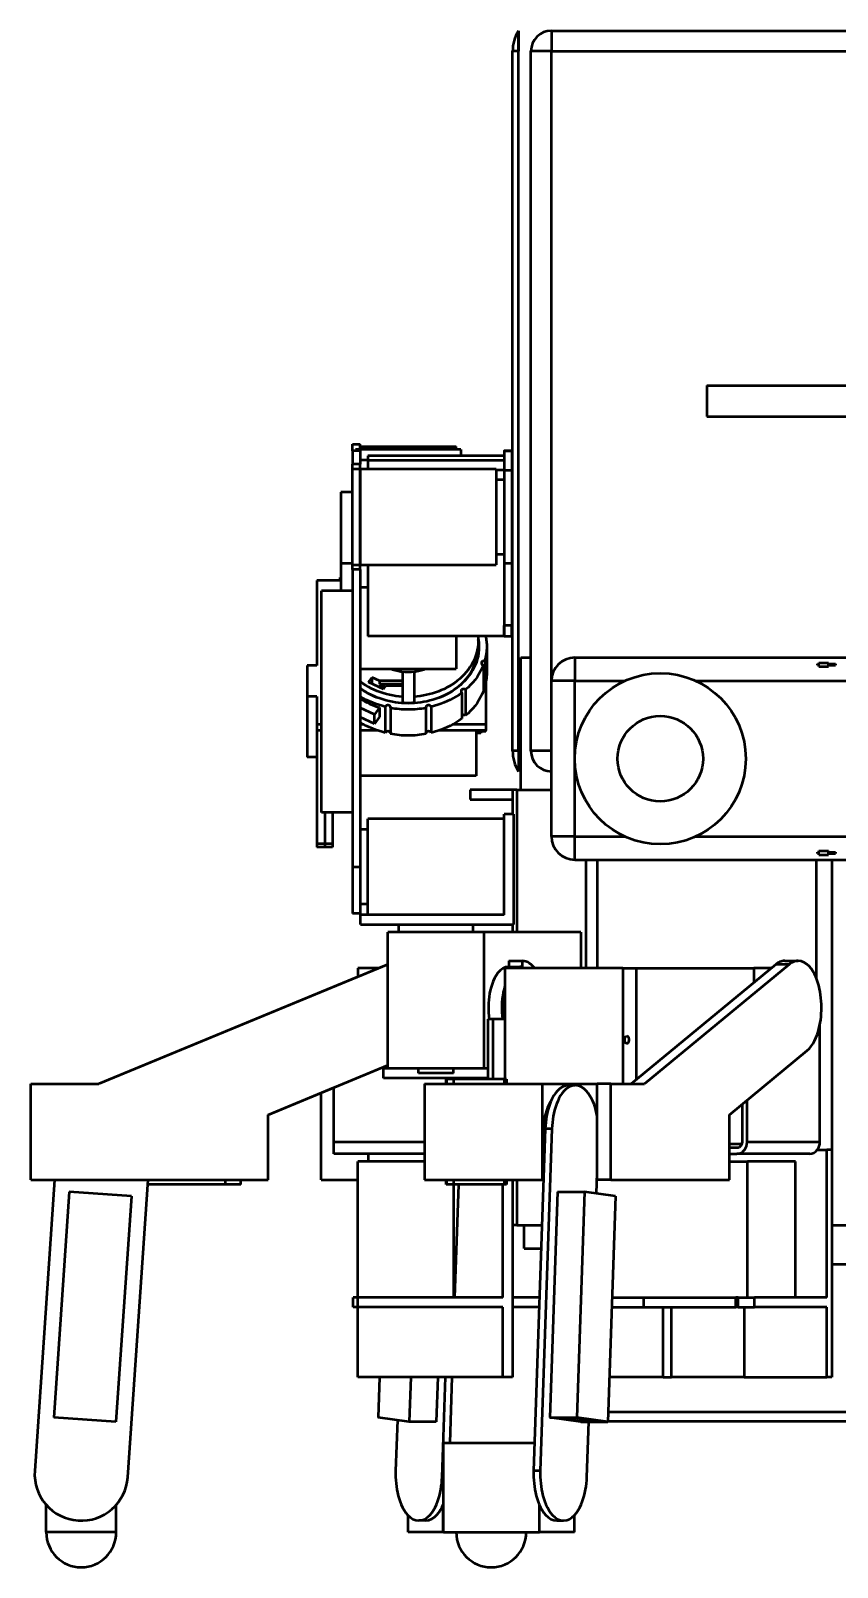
# Model space of a CAD drawing. Header units: millimetres. Extents: x 200 to 4150, y 50 to 2967.
# Drawn here: x 1101 to 1308.5, y 2320 to 2715.3 of the extents above; entities that cross this region are included whole.
import ezdxf

# ---------------------------------------------------------------- set-up
doc = ezdxf.new("R2010")
doc.units = ezdxf.units.MM
doc.header["$LTSCALE"] = 10
doc.layers.add('КОНТУР', color=7, linetype='Continuous', lineweight=50)

msp = doc.modelspace()

# ---------------------------------------------------------------- linework, layer by layer
at = {"layer": 'КОНТУР'}
for p, q in [((1234.98, 2715.27), (1414.98, 2715.27)), ((1224.98, 2530), (1224.98, 2710)), ((1226.48, 2530), (1226.48, 2710)), ((1229.71, 2530), (1229.71, 2710)), ((1234.98, 2548), (1234.98, 2710)), ((1234.98, 2710), (1414.98, 2710)), ((1274.98, 2624), (1279.98, 2624)), ((1279.98, 2624), (1369.98, 2624)), ((1274.98, 2616), (1279.98, 2616)), ((1279.98, 2616), (1369.98, 2616)), ((1183.77, 2607.19), (1183.77, 2608.88)), ((1183.77, 2608.88), (1185.77, 2608.88)), ((1185.77, 2607.53), (1185.77, 2608.88)), ((1185.77, 2607.19), (1183.77, 2607.19)), ((1184.58, 2607.53), (1184.58, 2607.19)), ((1211.68, 2607.53), (1184.58, 2607.53)), ((1185.77, 2608.28), (1210.49, 2608.28)), ((1187.77, 2605.91), (1187.77, 2604.68)), ((1222.77, 2605.91), (1187.77, 2605.91)), ((1210.49, 2607.53), (1210.49, 2608.28)), ((1211.68, 2607.53), (1211.68, 2605.91)), ((1224.77, 2607.19), (1222.77, 2607.19)), ((1222.77, 2607.18), (1222.77, 2602.19)), ((1222.77, 2607.18), (1224.77, 2607.18)), ((1224.77, 2607.18), (1224.77, 2602.19)), ((1183.77, 2602.56), (1183.77, 2603.75)), ((1185.77, 2603.75), (1183.77, 2603.75)), ((1183.77, 2577.84), (1183.77, 2602.56)), ((1183.77, 2602.56), (1185.77, 2602.56)), ((1187.77, 2604.79), (1185.77, 2604.79)), ((1185.77, 2602.56), (1185.77, 2603.75)), ((1185.77, 2577.84), (1185.77, 2602.56)), ((1185.77, 2602.56), (1185.77, 2577.84)), ((1185.77, 2602.56), (1220.77, 2602.56)), ((1222.77, 2604.68), (1187.77, 2604.68)), ((1187.77, 2604.68), (1187.77, 2602.56)), ((1220.77, 2602.56), (1220.77, 2577.84)), ((1222.77, 2602.23), (1220.77, 2602.23)), ((1222.77, 2602.19), (1224.77, 2602.19)), ((1220.77, 2599.8), (1222.77, 2599.8)), ((1180.77, 2596.59), (1180.77, 2578.19)), ((1183.77, 2596.59), (1180.77, 2596.59)), ((1183.77, 2578.19), (1180.77, 2578.19)), ((1180.77, 2578.19), (1180.77, 2571.2)), ((1183.77, 2576.65), (1183.77, 2577.84)), ((1183.77, 2577.84), (1185.77, 2577.84)), ((1185.77, 2576.65), (1185.77, 2577.84)), ((1185.77, 2577.84), (1220.77, 2577.84)), ((1187.77, 2577.84), (1187.77, 2559.51)), ((1220.77, 2580.6), (1222.77, 2580.6)), ((1222.77, 2578.2), (1222.77, 2562.26)), ((1224.77, 2578.2), (1222.77, 2578.2)), ((1224.77, 2578.2), (1224.77, 2562.26)), ((1180.77, 2573.85), (1174.63, 2573.85)), ((1174.63, 2573.85), (1174.63, 2552.01)), ((1180.63, 2573.85), (1180.63, 2574.6)), ((1180.77, 2574.6), (1180.63, 2574.6)), ((1183.77, 2576.65), (1183.77, 2500.2)), ((1185.77, 2576.65), (1183.77, 2576.65)), ((1185.77, 2576.65), (1185.77, 2500.2)), ((1175.77, 2514.2), (1175.77, 2571.2)), ((1183.77, 2571.2), (1175.77, 2571.2)), ((1185.77, 2572.1), (1187.77, 2572.1)), ((1222.77, 2559.51), (1222.77, 2562.26)), ((1224.77, 2562.26), (1222.77, 2562.26)), ((1222.77, 2562.26), (1222.77, 2559.51)), ((1224.77, 2559.51), (1224.77, 2562.26)), ((1222.77, 2559.51), (1187.77, 2559.51)), ((1210.49, 2559.51), (1210.49, 2551.1)), ((1216.13, 2558.29), (1216.13, 2556.61)), ((1218.13, 2559.51), (1218.13, 2559.06)), ((1222.77, 2559.51), (1224.77, 2559.51)), ((1218.33, 2556.79), (1218.33, 2550.11)), ((1227.08, 2520), (1227.08, 2554)), ((1227.08, 2554), (1229.71, 2554)), ((1240.98, 2554), (1408.98, 2554)), ((1174.63, 2552.01), (1172.13, 2552.01)), ((1172.13, 2552.01), (1172.13, 2544.01)), ((1185.77, 2551.1), (1210.49, 2551.1)), ((1196.63, 2550.38), (1196.63, 2550.41)), ((1196.63, 2550.38), (1196.63, 2548.05)), ((1199.63, 2550.38), (1199.63, 2550.41)), ((1199.63, 2550.38), (1199.63, 2543.94)), ((1217.45, 2552.07), (1217.45, 2545.39)), ((1217.81, 2553.15), (1217.81, 2546.47)), ((1303.48, 2552.4), (1303.78, 2552.4)), ((1303.48, 2552.08), (1303.78, 2552.08)), ((1303.78, 2552.7), (1306.28, 2552.7)), ((1303.78, 2551.73), (1303.78, 2552.7)), ((1303.78, 2551.73), (1306.28, 2551.73)), ((1306.28, 2551.73), (1306.28, 2552.7)), ((1306.28, 2552.4), (1308.08, 2552.4)), ((1306.28, 2552.08), (1308.08, 2552.08)), ((1187.92, 2547.67), (1188.82, 2548.92)), ((1191.73, 2545.91), (1187.92, 2547.67)), ((1190.7, 2548.05), (1188.82, 2548.92)), ((1188.82, 2547.26), (1188.82, 2548.92)), ((1196.63, 2548.05), (1190.7, 2548.05)), ((1190.7, 2548.05), (1190.7, 2547.15)), ((1196.63, 2547.15), (1190.7, 2547.15)), ((1190.7, 2547.15), (1192.15, 2546.49)), ((1191.73, 2545.91), (1192.36, 2546.77)), ((1196.63, 2546.77), (1192.36, 2546.77)), ((1196.63, 2548.05), (1196.63, 2547.15)), ((1196.63, 2547.15), (1196.63, 2546.77)), ((1196.63, 2546.77), (1196.63, 2543.94)), ((1212.9, 2545.77), (1212.9, 2539.09)), ((1218.13, 2547.84), (1218.13, 2536.78)), ((1234.98, 2508), (1234.98, 2548)), ((1240.98, 2508), (1240.98, 2548)), ((1240.98, 2548), (1253.81, 2548)), ((1272.14, 2548), (1377.81, 2548)), ((1174.63, 2544.01), (1172.13, 2544.01)), ((1172.13, 2544.01), (1172.13, 2528.41)), ((1174.63, 2544.01), (1174.63, 2536.78)), ((1196.63, 2543.94), (1196.63, 2542.44)), ((1199.63, 2543.94), (1199.63, 2542.44)), ((1211.91, 2544.98), (1211.91, 2538.3)), ((1189.48, 2539.41), (1185.77, 2541.12)), ((1189.48, 2537.01), (1185.77, 2538.72)), ((1190.74, 2541.15), (1189.48, 2539.41)), ((1189.48, 2537.01), (1189.48, 2539.41)), ((1190.74, 2538.75), (1189.48, 2537.01)), ((1190.74, 2541.15), (1190.74, 2538.75)), ((1192.23, 2541.34), (1192.23, 2534.66)), ((1193.58, 2541.05), (1193.58, 2534.37)), ((1202.68, 2541.05), (1202.68, 2534.37)), ((1204.03, 2541.34), (1204.03, 2534.66)), ((1175.77, 2536.78), (1174.63, 2536.78)), ((1174.63, 2536.78), (1174.63, 2535.28)), ((1175.77, 2535.28), (1174.63, 2535.28)), ((1174.63, 2535.28), (1174.63, 2528.41)), ((1174.63, 2535.28), (1174.63, 2506.21)), ((1186.72, 2536.78), (1185.77, 2536.78)), ((1190.12, 2535.28), (1185.77, 2535.28)), ((1218.13, 2535.28), (1206.13, 2535.28)), ((1218.13, 2536.78), (1209.54, 2536.78)), ((1215.63, 2535.28), (1215.63, 2523.59)), ((1216.83, 2534.6), (1215.63, 2534.6)), ((1218.13, 2534.97), (1216.83, 2534.97)), ((1218.13, 2536.78), (1218.13, 2535.28)), ((1218.13, 2534.97), (1218.13, 2535.28)), ((1174.63, 2528.41), (1172.13, 2528.41)), ((1215.63, 2523.59), (1185.77, 2523.59)), ((1224.98, 2520), (1214.02, 2520)), ((1214.02, 2520), (1214.02, 2517.5)), ((1224.98, 2520), (1224.98, 2513.75)), ((1226.05, 2520), (1227.08, 2520)), ((1226.05, 2520), (1226.05, 2483.34)), ((1227.08, 2520), (1234.98, 2520)), ((1183.77, 2514.2), (1175.77, 2514.2)), ((1176.63, 2514.2), (1176.63, 2506.21)), ((1176.63, 2514.2), (1176.63, 2506.21)), ((1178.63, 2514.2), (1178.63, 2506.21)), ((1214.02, 2517.5), (1224.98, 2517.5)), ((1222.77, 2512.56), (1187.77, 2512.56)), ((1187.77, 2487.84), (1187.77, 2512.56)), ((1222.77, 2512.56), (1222.77, 2513.75)), ((1225.27, 2513.75), (1222.77, 2513.75)), ((1222.77, 2487.84), (1222.77, 2512.56)), ((1225.27, 2485.34), (1225.27, 2513.75)), ((1174.63, 2506.21), (1176.63, 2506.21)), ((1176.63, 2506.21), (1178.63, 2506.21)), ((1187.77, 2509.8), (1185.77, 2509.8)), ((1240.98, 2508), (1253.81, 2508)), ((1272.14, 2508), (1377.81, 2508)), ((1176.63, 2505.21), (1174.63, 2505.21)), ((1178.63, 2505.21), (1176.63, 2505.21)), ((1303.48, 2503.92), (1303.78, 2503.92)), ((1303.48, 2503.6), (1303.78, 2503.6)), ((1303.78, 2504.27), (1306.28, 2504.27)), ((1303.78, 2503.3), (1303.78, 2504.27)), ((1303.78, 2503.3), (1306.28, 2503.3)), ((1306.28, 2503.3), (1306.28, 2504.27)), ((1306.28, 2503.92), (1308.08, 2503.92)), ((1306.28, 2503.6), (1308.08, 2503.6)), ((1307.12, 2503.92), (1307.12, 2503.6)), ((1307.48, 2503.6), (1307.48, 2503.92)), ((1183.77, 2500.2), (1185.77, 2500.2)), ((1240.98, 2502), (1408.98, 2502)), ((1243.91, 2474.11), (1243.91, 2502)), ((1246.84, 2474.11), (1246.84, 2502)), ((1303.12, 2502), (1303.12, 2471.57)), ((1307.12, 2502), (1307.12, 2408)), ((1187.77, 2490.6), (1185.77, 2490.6)), ((1185.77, 2488.2), (1183.77, 2488.2)), ((1185.87, 2485.34), (1185.87, 2487.84)), ((1187.77, 2487.84), (1185.87, 2487.84)), ((1222.77, 2487.84), (1187.77, 2487.84)), ((1185.87, 2485.34), (1225.27, 2485.34)), ((1192.91, 2448.34), (1192.91, 2483.34)), ((1217.63, 2483.34), (1192.91, 2483.34)), ((1195.67, 2483.34), (1195.67, 2485.34)), ((1214.87, 2483.34), (1214.87, 2485.34)), ((1217.63, 2448.34), (1217.63, 2483.34)), ((1224.98, 2485.34), (1224.98, 2483.34)), ((1242.5, 2483.34), (1242.5, 2474.11)), ((1192.9, 2475.09), (1118.47, 2444.36)), ((1192.9, 2475.09), (1190.53, 2474.11)), ((1223.99, 2476), (1223.99, 2474.5)), ((1223.99, 2476), (1227.45, 2476)), ((1223.99, 2474.5), (1227.45, 2474.5)), ((1227.45, 2476), (1227.45, 2474.5)), ((1292.71, 2475.09), (1255.5, 2444.36)), ((1296.18, 2475.09), (1258.96, 2444.36)), ((1296.18, 2475.09), (1292.71, 2475.09)), ((1295, 2476), (1298.47, 2476)), ((1185.12, 2471.88), (1118.47, 2444.36)), ((1190.53, 2474.11), (1185.12, 2474.11)), ((1185.12, 2474.11), (1185.12, 2471.88)), ((1253.32, 2474.11), (1223.01, 2474.11)), ((1223.01, 2474.11), (1223.01, 2445.55)), ((1253.32, 2474.11), (1256.78, 2474.11)), ((1253.32, 2474.11), (1253.32, 2444.36)), ((1256.78, 2474.11), (1287.09, 2474.11)), ((1256.78, 2474.11), (1256.78, 2445.42)), ((1291.53, 2474.11), (1287.09, 2474.11)), ((1287.09, 2474.11), (1287.09, 2470.45)), ((1218.64, 2461), (1218.64, 2445.55)), ((1219.94, 2461), (1218.64, 2461)), ((1219.94, 2445.55), (1219.94, 2461)), ((1223.01, 2461), (1219.94, 2461)), ((1304.07, 2429.39), (1304.07, 2459.71)), ((1280.77, 2436.4), (1300.76, 2452.91)), ((1162.09, 2436.4), (1192.91, 2449.13)), ((1192.91, 2448.34), (1191.72, 2448.34)), ((1191.72, 2445.84), (1191.72, 2448.34)), ((1217.63, 2448.34), (1192.91, 2448.34)), ((1200.77, 2447.14), (1200.77, 2448.34)), ((1209.77, 2447.14), (1209.77, 2448.34)), ((1218.64, 2448.34), (1217.63, 2448.34)), ((1100.98, 2419.64), (1100.98, 2444.36)), ((1100.98, 2444.36), (1118.47, 2444.36)), ((1109.87, 2444.36), (1118.47, 2444.36)), ((1162.09, 2436.4), (1178.98, 2443.38)), ((1178.98, 2429.39), (1178.98, 2443.38)), ((1218.64, 2445.84), (1191.72, 2445.84)), ((1202.27, 2444.36), (1202.27, 2419.64)), ((1202.27, 2444.36), (1232.58, 2444.36)), ((1207.86, 2444.36), (1207.86, 2445.55)), ((1208.09, 2445.55), (1207.86, 2445.55)), ((1208.09, 2444.36), (1208.09, 2445.55)), ((1209.82, 2445.55), (1208.09, 2445.55)), ((1209.82, 2444.36), (1209.82, 2445.55)), ((1222.88, 2445.55), (1209.82, 2445.55)), ((1216.48, 2445.55), (1216.48, 2445.84)), ((1217.37, 2445.55), (1217.72, 2445.84)), ((1222.88, 2444.36), (1222.88, 2445.55)), ((1223.41, 2445.55), (1223.41, 2444.36)), ((1232.58, 2444.36), (1232.58, 2419.64)), ((1232.58, 2444.36), (1246.75, 2444.36)), ((1239.37, 2444), (1241.1, 2444)), ((1250.22, 2444.36), (1246.75, 2444.36)), ((1246.75, 2419.64), (1246.75, 2444.36)), ((1250.22, 2419.64), (1250.22, 2444.36)), ((1250.22, 2444.36), (1258.96, 2444.36)), ((1175.74, 2419.64), (1175.74, 2442.04)), ((1284.02, 2439.09), (1284.02, 2429.39)), ((1285.32, 2429.39), (1285.32, 2440.16)), ((1162.09, 2419.64), (1162.09, 2436.4)), ((1162.09, 2427), (1162.09, 2436.4)), ((1280.77, 2419.64), (1280.77, 2436.4)), ((1233.38, 2432.82), (1230.38, 2344.82)), ((1235.11, 2432.82), (1232.11, 2344.82)), ((1235.11, 2432.82), (1233.38, 2432.82)), ((1202.27, 2429.39), (1178.98, 2429.39)), ((1280.77, 2428.89), (1283.95, 2428.89)), ((1282.72, 2427.89), (1280.77, 2427.89)), ((1304.07, 2429.39), (1285.32, 2429.39)), ((1303.41, 2427.39), (1305.87, 2427.39)), ((1307.12, 2427.39), (1305.87, 2427.39)), ((1305.87, 2389.39), (1305.87, 2427.39)), ((1307.12, 2427.39), (1307.12, 2368.89)), ((1202.27, 2426.39), (1178.98, 2426.39)), ((1185.12, 2389.39), (1185.12, 2424.39)), ((1202.27, 2424.39), (1185.12, 2424.39)), ((1187.88, 2424.39), (1187.88, 2426.39)), ((1280.77, 2426.39), (1282.72, 2426.39)), ((1280.77, 2424.39), (1285.45, 2424.39)), ((1301.47, 2426.39), (1282.72, 2426.39)), ((1285.45, 2389.39), (1285.45, 2424.39)), ((1297.81, 2424.39), (1285.45, 2424.39)), ((1297.81, 2389.39), (1297.81, 2424.39)), ((1100.98, 2419.64), (1162.09, 2419.64)), ((1107.11, 2419.64), (1102.01, 2344.82)), ((1125.95, 2343.18), (1131.16, 2419.64)), ((1151.09, 2418.45), (1151.09, 2419.64)), ((1155.09, 2418.45), (1155.09, 2419.64)), ((1175.74, 2419.64), (1185.12, 2419.64)), ((1202.27, 2419.64), (1232.58, 2419.64)), ((1207.86, 2418.45), (1207.86, 2419.64)), ((1208.09, 2418.45), (1208.09, 2419.64)), ((1209.82, 2418.45), (1209.82, 2419.64)), ((1222.88, 2418.45), (1222.88, 2419.64)), ((1223.41, 2419.64), (1223.41, 2418.45)), ((1224.98, 2419.64), (1224.98, 2368.89)), ((1226.05, 2419.64), (1226.05, 2408)), ((1232.58, 2419.64), (1232.93, 2419.64)), ((1246.57, 2416.16), (1246.75, 2421.48)), ((1246.69, 2419.64), (1246.75, 2419.64)), ((1250.22, 2419.64), (1246.75, 2419.64)), ((1250.22, 2419.64), (1280.77, 2419.64)), ((1110.91, 2416.58), (1106.95, 2358.51)), ((1126.87, 2415.49), (1110.91, 2416.58)), ((1126.87, 2415.49), (1122.91, 2357.42)), ((1151.09, 2418.45), (1131.08, 2418.45)), ((1208.09, 2418.45), (1207.86, 2418.45)), ((1209.82, 2418.45), (1208.09, 2418.45)), ((1222.88, 2418.45), (1209.82, 2418.45)), ((1209.84, 2389.39), (1209.84, 2418.45)), ((1210.15, 2389.39), (1211.14, 2418.45)), ((1222.48, 2389.39), (1222.48, 2418.45)), ((1236.56, 2416.58), (1234.58, 2358.51)), ((1236.56, 2416.58), (1243.49, 2416.58)), ((1243.49, 2416.58), (1241.51, 2358.51)), ((1251.47, 2415.49), (1243.49, 2416.58)), ((1251.47, 2415.49), (1249.49, 2357.42)), ((1226.05, 2408), (1232.53, 2408)), ((1227.98, 2402), (1227.98, 2408)), ((1307.12, 2408), (1342.84, 2408)), ((1227.98, 2402), (1232.33, 2402)), ((1307.12, 2398), (1364.49, 2398)), ((1185.12, 2389.39), (1183.93, 2389.39)), ((1183.93, 2386.89), (1183.93, 2389.39)), ((1222.48, 2389.39), (1185.12, 2389.39)), ((1185.12, 2386.89), (1185.12, 2389.39)), ((1231.9, 2389.39), (1224.98, 2389.39)), ((1250.58, 2389.39), (1258.78, 2389.39)), ((1250.58, 2389.39), (1258.78, 2389.39)), ((1258.78, 2389.39), (1282.43, 2389.39)), ((1258.78, 2386.89), (1258.78, 2389.39)), ((1283.02, 2389.39), (1282.43, 2389.39)), ((1282.43, 2386.89), (1282.43, 2389.39)), ((1283.02, 2389.39), (1285.45, 2389.39)), ((1283.02, 2389.39), (1287.19, 2389.39)), ((1283.02, 2386.89), (1283.02, 2389.39)), ((1305.87, 2389.39), (1287.19, 2389.39)), ((1287.19, 2386.89), (1287.19, 2389.39)), ((1185.12, 2386.89), (1183.93, 2386.89)), ((1222.48, 2386.89), (1185.12, 2386.89)), ((1185.12, 2368.89), (1185.12, 2386.89)), ((1222.48, 2368.89), (1222.48, 2386.89)), ((1231.82, 2386.89), (1224.98, 2386.89)), ((1250.5, 2386.89), (1258.78, 2386.89)), ((1258.78, 2386.89), (1282.43, 2386.89)), ((1263.71, 2368.89), (1263.71, 2386.89)), ((1265.87, 2368.89), (1265.87, 2386.89)), ((1283.02, 2386.89), (1282.43, 2386.89)), ((1283.02, 2386.89), (1287.19, 2386.89)), ((1284.55, 2386.89), (1284.55, 2368.89)), ((1305.87, 2386.89), (1287.19, 2386.89)), ((1305.87, 2368.89), (1305.87, 2386.89)), ((1222.48, 2368.89), (1185.12, 2368.89)), ((1190.77, 2368.89), (1190.42, 2358.51)), ((1198.79, 2368.89), (1198.4, 2357.42)), ((1205.72, 2368.89), (1205.33, 2357.42)), ((1206.85, 2343.18), (1207.72, 2368.89)), ((1208.88, 2352), (1209.45, 2368.89)), ((1224.98, 2368.89), (1222.48, 2368.89)), ((1263.71, 2368.89), (1249.89, 2368.89)), ((1263.71, 2368.89), (1265.87, 2368.89)), ((1284.55, 2368.89), (1265.87, 2368.89)), ((1284.55, 2368.89), (1305.87, 2368.89)), ((1307.12, 2368.89), (1305.87, 2368.89)), ((1249.58, 2360), (1411.48, 2360)), ((1122.91, 2357.42), (1106.95, 2358.51)), ((1198.4, 2357.42), (1190.42, 2358.51)), ((1195.32, 2357.84), (1194.87, 2344.82)), ((1205.33, 2357.42), (1198.4, 2357.42)), ((1242.57, 2357.42), (1234.58, 2358.51)), ((1234.58, 2358.51), (1241.51, 2358.51)), ((1240.96, 2358.41), (1236.63, 2358.41)), ((1243.12, 2357.53), (1236.63, 2358.41)), ((1247.45, 2357.53), (1240.96, 2358.41)), ((1249.49, 2357.42), (1241.51, 2358.51)), ((1242.57, 2357.42), (1249.49, 2357.42)), ((1243.14, 2358.11), (1243.12, 2357.53)), ((1247.45, 2357.53), (1243.12, 2357.53)), ((1244.09, 2343.18), (1244.57, 2357.42)), ((1413.98, 2357.5), (1249.5, 2357.5)), ((1207.19, 2329), (1207.19, 2352)), ((1207.19, 2352), (1230.63, 2352)), ((1232.11, 2344.82), (1230.38, 2344.82)), ((1206.85, 2343.18), (1207.19, 2343.18)), ((1104.98, 2329), (1104.98, 2336.06)), ((1122.98, 2329), (1122.98, 2336.06)), ((1207.09, 2329), (1207.09, 2336.06)), ((1231.87, 2329), (1231.87, 2336.06)), ((1198.09, 2329), (1198.09, 2333.35)), ((1240.87, 2329), (1240.87, 2333.35)), ((1122.98, 2329), (1104.98, 2329)), ((1207.09, 2329), (1198.09, 2329)), ((1202.59, 2332), (1200.86, 2332)), ((1207.19, 2329), (1207.09, 2329)), ((1207.19, 2329), (1231.87, 2329)), ((1240.87, 2329), (1231.87, 2329)), ((1236.37, 2332), (1238.1, 2332))]:
    msp.add_line(p, q, dxfattribs=at)
for points in [[(1226.48, 2715.27), (1226.48, 2714.61), (1226.48, 2713.95), (1226.48, 2713.29), (1226.48, 2712.63), (1226.48, 2711.98), (1226.48, 2711.32), (1226.48, 2710.66), (1226.48, 2710)], [(1226.48, 2710), (1226.48, 2710.66), (1226.48, 2711.32), (1226.48, 2711.98), (1226.48, 2712.63), (1226.48, 2713.29), (1226.48, 2713.95), (1226.48, 2714.61), (1226.48, 2715.27)], [(1234.98, 2715.27), (1234.98, 2714.61), (1234.98, 2713.95), (1234.98, 2713.29), (1234.98, 2712.63), (1234.98, 2711.98), (1234.98, 2711.32), (1234.98, 2710.66), (1234.98, 2710)], [(1226.48, 2710), (1226.29, 2710), (1226.1, 2710), (1225.92, 2710), (1225.73, 2710), (1225.54, 2710), (1225.35, 2710), (1225.17, 2710), (1224.98, 2710)], [(1234.98, 2710), (1234.32, 2710), (1233.66, 2710), (1233, 2710), (1232.35, 2710), (1231.69, 2710), (1231.03, 2710), (1230.37, 2710), (1229.71, 2710)], [(1274.98, 2624), (1274.98, 2623.2), (1274.98, 2622.4), (1274.98, 2621.6), (1274.98, 2620.8), (1274.98, 2620), (1274.98, 2619.2), (1274.98, 2618.4), (1274.98, 2617.6), (1274.98, 2616.8), (1274.98, 2616)], [(1183.77, 2607.19), (1183.77, 2606.76), (1183.77, 2606.33), (1183.77, 2605.9), (1183.77, 2605.47), (1183.77, 2605.04), (1183.77, 2604.61), (1183.77, 2604.18), (1183.77, 2603.75)], [(1185.77, 2607.19), (1185.77, 2606.76), (1185.77, 2606.33), (1185.77, 2605.9), (1185.77, 2605.47), (1185.77, 2605.04), (1185.77, 2604.61), (1185.77, 2604.18), (1185.77, 2603.75)], [(1222.77, 2607.19), (1222.77, 2607.19), (1222.77, 2607.19), (1222.77, 2607.19), (1222.77, 2607.19), (1222.77, 2607.18), (1222.77, 2607.18), (1222.77, 2607.18), (1222.77, 2607.18)], [(1224.77, 2607.19), (1224.77, 2607.19), (1224.77, 2607.19), (1224.77, 2607.19), (1224.77, 2607.19), (1224.77, 2607.18), (1224.77, 2607.18), (1224.77, 2607.18), (1224.77, 2607.18)], [(1222.77, 2602.19), (1222.77, 2601.36), (1222.77, 2600.53), (1222.77, 2599.7), (1222.77, 2598.88), (1222.77, 2598.05), (1222.77, 2597.22), (1222.77, 2596.4), (1222.77, 2595.57), (1222.77, 2594.74), (1222.77, 2593.91), (1222.77, 2593.09), (1222.77, 2592.26), (1222.77, 2591.43), (1222.77, 2590.61), (1222.77, 2589.78), (1222.77, 2588.95), (1222.77, 2588.12), (1222.77, 2587.3), (1222.77, 2586.47), (1222.77, 2585.64), (1222.77, 2584.82), (1222.77, 2583.99), (1222.77, 2583.16), (1222.77, 2582.34), (1222.77, 2581.51), (1222.77, 2580.68), (1222.77, 2579.85), (1222.77, 2579.03), (1222.77, 2578.2)], [(1224.77, 2602.19), (1224.77, 2601.36), (1224.77, 2600.53), (1224.77, 2599.7), (1224.77, 2598.88), (1224.77, 2598.05), (1224.77, 2597.22), (1224.77, 2596.4), (1224.77, 2595.57), (1224.77, 2594.74), (1224.77, 2593.91), (1224.77, 2593.09), (1224.77, 2592.26), (1224.77, 2591.43), (1224.77, 2590.61), (1224.77, 2589.78), (1224.77, 2588.95), (1224.77, 2588.12), (1224.77, 2587.3), (1224.77, 2586.47), (1224.77, 2585.64), (1224.77, 2584.82), (1224.77, 2583.99), (1224.77, 2583.16), (1224.77, 2582.34), (1224.77, 2581.51), (1224.77, 2580.68), (1224.77, 2579.85), (1224.77, 2579.03), (1224.77, 2578.2)], [(1216.13, 2558.29), (1216.1, 2557.49), (1216.02, 2556.7), (1215.88, 2555.91), (1215.69, 2555.13), (1215.45, 2554.37), (1215.16, 2553.62), (1214.82, 2552.9), (1214.43, 2552.19), (1214.01, 2551.51), (1213.55, 2550.86), (1213.05, 2550.24), (1212.51, 2549.64), (1211.95, 2549.07), (1211.36, 2548.53), (1210.74, 2548.02), (1210.1, 2547.54), (1209.44, 2547.09), (1208.76, 2546.67), (1208.06, 2546.28), (1207.34, 2545.92), (1206.61, 2545.59), (1205.87, 2545.29), (1205.11, 2545.02), (1204.35, 2544.78), (1203.58, 2544.57), (1202.8, 2544.39), (1202.01, 2544.23), (1201.22, 2544.11), (1200.43, 2544.01), (1199.63, 2543.94)], [(1216.06, 2559.51), (1216.08, 2559.36), (1216.09, 2559.21), (1216.1, 2559.06), (1216.11, 2558.9), (1216.12, 2558.75), (1216.13, 2558.6), (1216.13, 2558.45), (1216.13, 2558.29)], [(1216.1, 2559.09), (1216.15, 2558.8), (1216.2, 2558.52), (1216.24, 2558.23), (1216.27, 2557.95), (1216.3, 2557.66), (1216.32, 2557.37), (1216.33, 2557.08), (1216.33, 2556.79)], [(1216.33, 2556.64), (1216.32, 2556.9), (1216.31, 2557.16), (1216.29, 2557.41), (1216.27, 2557.67), (1216.24, 2557.92), (1216.21, 2558.18), (1216.17, 2558.43), (1216.12, 2558.68)], [(1218.04, 2559.51), (1218.11, 2559.18), (1218.17, 2558.84), (1218.22, 2558.5), (1218.26, 2558.16), (1218.29, 2557.82), (1218.31, 2557.48), (1218.32, 2557.14), (1218.33, 2556.79)], [(1216.33, 2556.79), (1216.3, 2555.99), (1216.22, 2555.19), (1216.08, 2554.39), (1215.89, 2553.61), (1215.65, 2552.84), (1215.35, 2552.09), (1215.01, 2551.36), (1214.63, 2550.65), (1214.2, 2549.96), (1213.74, 2549.3), (1213.24, 2548.67), (1212.7, 2548.07), (1212.13, 2547.5), (1211.54, 2546.95), (1210.92, 2546.44), (1210.27, 2545.95), (1209.61, 2545.5), (1208.92, 2545.07), (1208.22, 2544.68), (1207.5, 2544.31), (1206.77, 2543.98), (1206.02, 2543.67), (1205.26, 2543.4), (1204.49, 2543.15), (1203.72, 2542.94), (1202.93, 2542.75), (1202.14, 2542.59), (1201.34, 2542.46), (1200.54, 2542.36), (1199.74, 2542.29), (1198.94, 2542.25), (1198.13, 2542.23)], [(1206.42, 2543.83), (1207.16, 2544.16), (1207.89, 2544.52), (1208.6, 2544.9), (1209.3, 2545.32), (1209.97, 2545.77), (1210.63, 2546.25), (1211.26, 2546.76), (1211.86, 2547.3), (1212.43, 2547.87), (1212.98, 2548.47), (1213.49, 2549.1), (1213.96, 2549.76), (1214.39, 2550.45), (1214.79, 2551.16), (1215.13, 2551.89), (1215.43, 2552.64), (1215.68, 2553.41), (1215.87, 2554.2), (1216.02, 2555), (1216.1, 2555.8), (1216.13, 2556.61)], [(1218.33, 2556.79), (1218.32, 2556.33), (1218.3, 2555.87), (1218.26, 2555.41), (1218.2, 2554.96), (1218.12, 2554.5), (1218.04, 2554.05), (1217.93, 2553.6), (1217.81, 2553.15)], [(1240.98, 2554), (1240.98, 2553.25), (1240.98, 2552.5), (1240.98, 2551.75), (1240.98, 2551), (1240.98, 2550.25), (1240.98, 2549.5), (1240.98, 2548.75), (1240.98, 2548)], [(1193.74, 2551.1), (1194.09, 2550.97), (1194.45, 2550.86), (1194.8, 2550.75), (1195.16, 2550.65), (1195.53, 2550.57), (1195.89, 2550.5), (1196.26, 2550.43), (1196.63, 2550.38)], [(1193.89, 2551.1), (1194.71, 2550.82), (1195.55, 2550.6), (1196.4, 2550.44), (1197.26, 2550.35), (1198.13, 2550.31), (1199, 2550.35), (1199.86, 2550.44), (1200.71, 2550.6), (1201.55, 2550.82), (1202.37, 2551.1)], [(1199.63, 2550.38), (1200, 2550.43), (1200.37, 2550.5), (1200.73, 2550.57), (1201.09, 2550.65), (1201.46, 2550.75), (1201.81, 2550.86), (1202.17, 2550.97), (1202.52, 2551.1)], [(1217.45, 2552.07), (1217.11, 2551.27), (1216.73, 2550.49), (1216.3, 2549.73), (1215.82, 2548.99), (1215.31, 2548.29), (1214.75, 2547.61), (1214.17, 2546.97), (1213.55, 2546.35), (1212.9, 2545.77)], [(1217.81, 2553.15), (1217.67, 2553.17), (1217.52, 2553.16), (1217.38, 2553.13), (1217.25, 2553.07), (1217.13, 2552.99), (1217.03, 2552.88), (1216.96, 2552.75), (1216.94, 2552.61)], [(1216.94, 2552.61), (1216.95, 2552.51), (1216.98, 2552.42), (1217.03, 2552.33), (1217.1, 2552.26), (1217.18, 2552.19), (1217.26, 2552.14), (1217.35, 2552.1), (1217.45, 2552.07)], [(1218.33, 2550.11), (1218.32, 2549.65), (1218.3, 2549.19), (1218.26, 2548.73), (1218.2, 2548.27), (1218.12, 2547.82), (1218.04, 2547.37), (1217.93, 2546.92), (1217.81, 2546.47)], [(1303.48, 2552.08), (1303.48, 2552.12), (1303.48, 2552.16), (1303.48, 2552.2), (1303.48, 2552.24), (1303.48, 2552.28), (1303.48, 2552.32), (1303.48, 2552.36), (1303.48, 2552.4)], [(1303.48, 2552.4), (1303.48, 2552.36), (1303.48, 2552.32), (1303.48, 2552.28), (1303.48, 2552.24), (1303.48, 2552.2), (1303.48, 2552.16), (1303.48, 2552.12), (1303.48, 2552.08)], [(1303.48, 2552.4), (1303.48, 2552.36), (1303.48, 2552.32), (1303.48, 2552.28), (1303.48, 2552.24), (1303.48, 2552.2), (1303.48, 2552.16), (1303.48, 2552.12), (1303.48, 2552.08)], [(1308.08, 2552.08), (1308.08, 2552.12), (1308.08, 2552.16), (1308.08, 2552.2), (1308.08, 2552.24), (1308.08, 2552.28), (1308.08, 2552.32), (1308.08, 2552.36), (1308.08, 2552.4)], [(1308.08, 2552.4), (1308.08, 2552.36), (1308.08, 2552.32), (1308.08, 2552.28), (1308.08, 2552.24), (1308.08, 2552.2), (1308.08, 2552.16), (1308.08, 2552.12), (1308.08, 2552.08)], [(1308.08, 2552.4), (1308.08, 2552.36), (1308.08, 2552.32), (1308.08, 2552.28), (1308.08, 2552.24), (1308.08, 2552.2), (1308.08, 2552.16), (1308.08, 2552.12), (1308.08, 2552.08)], [(1196.63, 2543.94), (1195.8, 2544.02), (1194.97, 2544.12), (1194.14, 2544.25), (1193.33, 2544.42), (1192.51, 2544.61), (1191.71, 2544.84), (1190.92, 2545.1), (1190.13, 2545.39), (1189.36, 2545.72), (1188.61, 2546.07), (1187.87, 2546.46), (1187.15, 2546.88), (1186.45, 2547.34), (1185.77, 2547.83)], [(1185.77, 2546.15), (1186.24, 2545.8), (1186.73, 2545.47), (1187.22, 2545.16), (1187.73, 2544.86), (1188.24, 2544.58), (1188.77, 2544.31), (1189.3, 2544.07), (1189.84, 2543.83)], [(1198.13, 2542.23), (1197.31, 2542.25), (1196.48, 2542.29), (1195.66, 2542.37), (1194.85, 2542.47), (1194.04, 2542.61), (1193.23, 2542.77), (1192.43, 2542.97), (1191.64, 2543.19), (1190.86, 2543.45), (1190.08, 2543.73), (1189.33, 2544.05), (1188.58, 2544.4), (1187.85, 2544.78), (1187.14, 2545.19), (1186.44, 2545.63), (1185.77, 2546.11)], [(1212.9, 2545.77), (1212.74, 2545.86), (1212.55, 2545.92), (1212.37, 2545.93), (1212.18, 2545.89), (1212.01, 2545.82), (1211.86, 2545.71), (1211.75, 2545.55), (1211.71, 2545.37)], [(1217.81, 2546.47), (1217.77, 2546.48), (1217.72, 2546.49), (1217.67, 2546.49), (1217.63, 2546.49), (1217.58, 2546.49), (1217.54, 2546.48), (1217.49, 2546.48), (1217.45, 2546.47)], [(1240.98, 2548), (1240.23, 2548), (1239.48, 2548), (1238.73, 2548), (1237.98, 2548), (1237.23, 2548), (1236.48, 2548), (1235.73, 2548), (1234.98, 2548)], [(1192.23, 2541.34), (1191.38, 2541.56), (1190.54, 2541.82), (1189.71, 2542.1), (1188.89, 2542.42), (1188.09, 2542.77), (1187.3, 2543.15), (1186.53, 2543.57), (1185.77, 2544.01)], [(1185.77, 2543.41), (1186.36, 2543.06), (1186.96, 2542.73), (1187.57, 2542.42), (1188.18, 2542.13), (1188.81, 2541.86), (1189.45, 2541.6), (1190.09, 2541.37), (1190.74, 2541.15)], [(1193.6, 2541.18), (1193.55, 2541.4), (1193.4, 2541.58), (1193.2, 2541.69), (1192.98, 2541.74), (1192.75, 2541.73), (1192.54, 2541.66), (1192.35, 2541.53), (1192.23, 2541.34)], [(1196.63, 2542.44), (1196.82, 2542.43), (1197, 2542.42), (1197.19, 2542.41), (1197.38, 2542.41), (1197.57, 2542.4), (1197.75, 2542.4), (1197.94, 2542.39), (1198.13, 2542.39)], [(1198.13, 2542.39), (1198.32, 2542.39), (1198.5, 2542.4), (1198.69, 2542.4), (1198.88, 2542.41), (1199.07, 2542.41), (1199.25, 2542.42), (1199.44, 2542.43), (1199.63, 2542.44)], [(1204.03, 2541.34), (1203.91, 2541.53), (1203.72, 2541.66), (1203.51, 2541.73), (1203.28, 2541.74), (1203.06, 2541.69), (1202.86, 2541.58), (1202.71, 2541.4), (1202.66, 2541.18)], [(1211.91, 2544.98), (1211.2, 2544.47), (1210.46, 2544), (1209.71, 2543.55), (1208.94, 2543.14), (1208.15, 2542.76), (1207.35, 2542.42), (1206.54, 2542.1), (1205.71, 2541.82), (1204.88, 2541.56), (1204.03, 2541.34)], [(1211.71, 2545.37), (1211.72, 2545.31), (1211.73, 2545.26), (1211.74, 2545.2), (1211.77, 2545.15), (1211.8, 2545.1), (1211.83, 2545.06), (1211.87, 2545.02), (1211.91, 2544.98)], [(1217.45, 2545.39), (1217.11, 2544.59), (1216.73, 2543.8), (1216.3, 2543.05), (1215.82, 2542.31), (1215.31, 2541.61), (1214.75, 2540.93), (1214.17, 2540.29), (1213.55, 2539.67), (1212.9, 2539.09)], [(1193.58, 2541.05), (1193.59, 2541.07), (1193.59, 2541.08), (1193.59, 2541.1), (1193.6, 2541.12), (1193.6, 2541.13), (1193.6, 2541.15), (1193.6, 2541.17), (1193.6, 2541.18)], [(1198.13, 2540.63), (1197.56, 2540.64), (1196.99, 2540.66), (1196.42, 2540.69), (1195.85, 2540.74), (1195.28, 2540.8), (1194.71, 2540.87), (1194.14, 2540.95), (1193.58, 2541.05)], [(1202.68, 2541.05), (1202.11, 2540.95), (1201.55, 2540.87), (1200.98, 2540.8), (1200.41, 2540.74), (1199.84, 2540.69), (1199.27, 2540.66), (1198.7, 2540.64), (1198.13, 2540.63)], [(1202.66, 2541.18), (1202.66, 2541.17), (1202.66, 2541.15), (1202.66, 2541.13), (1202.66, 2541.12), (1202.67, 2541.1), (1202.67, 2541.08), (1202.67, 2541.07), (1202.68, 2541.05)], [(1211.91, 2538.3), (1211.2, 2537.79), (1210.46, 2537.32), (1209.71, 2536.87), (1208.94, 2536.46), (1208.15, 2536.08), (1207.35, 2535.73), (1206.54, 2535.42), (1205.71, 2535.13), (1204.88, 2534.88), (1204.03, 2534.66)], [(1212.9, 2539.09), (1212.79, 2539.16), (1212.66, 2539.21), (1212.53, 2539.24), (1212.4, 2539.25), (1212.27, 2539.23), (1212.14, 2539.2), (1212.02, 2539.15), (1211.91, 2539.07)], [(1192.23, 2534.66), (1191.38, 2534.88), (1190.54, 2535.14), (1189.71, 2535.42), (1188.89, 2535.74), (1188.09, 2536.09), (1187.3, 2536.47), (1186.53, 2536.89), (1185.77, 2537.33)], [(1193.58, 2534.64), (1193.48, 2534.82), (1193.31, 2534.95), (1193.12, 2535.04), (1192.91, 2535.06), (1192.7, 2535.04), (1192.5, 2534.96), (1192.34, 2534.84), (1192.23, 2534.66)], [(1198.13, 2533.95), (1197.56, 2533.96), (1196.99, 2533.98), (1196.42, 2534.01), (1195.85, 2534.06), (1195.28, 2534.11), (1194.71, 2534.19), (1194.14, 2534.27), (1193.58, 2534.37)], [(1202.68, 2534.37), (1202.11, 2534.27), (1201.55, 2534.19), (1200.98, 2534.11), (1200.41, 2534.06), (1199.84, 2534.01), (1199.27, 2533.98), (1198.7, 2533.96), (1198.13, 2533.95)], [(1204.03, 2534.66), (1203.92, 2534.84), (1203.75, 2534.96), (1203.56, 2535.04), (1203.35, 2535.06), (1203.14, 2535.04), (1202.94, 2534.95), (1202.78, 2534.82), (1202.68, 2534.64)], [(1216.83, 2535.28), (1216.83, 2535.19), (1216.83, 2535.11), (1216.83, 2535.02), (1216.83, 2534.94), (1216.83, 2534.85), (1216.83, 2534.77), (1216.83, 2534.68), (1216.83, 2534.6)], [(1226.48, 2530), (1226.29, 2530), (1226.1, 2530), (1225.92, 2530), (1225.73, 2530), (1225.54, 2530), (1225.35, 2530), (1225.17, 2530), (1224.98, 2530)], [(1226.48, 2530), (1226.48, 2529.34), (1226.48, 2528.68), (1226.48, 2528.02), (1226.48, 2527.37), (1226.48, 2526.71), (1226.48, 2526.05), (1226.48, 2525.39), (1226.48, 2524.73)], [(1234.98, 2530), (1234.32, 2530), (1233.66, 2530), (1233, 2530), (1232.35, 2530), (1231.69, 2530), (1231.03, 2530), (1230.37, 2530), (1229.71, 2530)], [(1226.05, 2520), (1225.92, 2520), (1225.78, 2520), (1225.65, 2520), (1225.52, 2520), (1225.38, 2520), (1225.25, 2520), (1225.11, 2520), (1224.98, 2520)], [(1174.63, 2506.21), (1174.63, 2506.09), (1174.63, 2505.96), (1174.63, 2505.84), (1174.63, 2505.71), (1174.63, 2505.59), (1174.63, 2505.46), (1174.63, 2505.34), (1174.63, 2505.21)], [(1176.63, 2506.21), (1176.63, 2506.09), (1176.63, 2505.96), (1176.63, 2505.84), (1176.63, 2505.71), (1176.63, 2505.59), (1176.63, 2505.46), (1176.63, 2505.34), (1176.63, 2505.21)], [(1176.63, 2506.21), (1176.63, 2506.09), (1176.63, 2505.96), (1176.63, 2505.84), (1176.63, 2505.71), (1176.63, 2505.59), (1176.63, 2505.46), (1176.63, 2505.34), (1176.63, 2505.21)], [(1178.63, 2506.21), (1178.63, 2506.09), (1178.63, 2505.96), (1178.63, 2505.84), (1178.63, 2505.71), (1178.63, 2505.59), (1178.63, 2505.46), (1178.63, 2505.34), (1178.63, 2505.21)], [(1240.98, 2508), (1240.23, 2508), (1239.48, 2508), (1238.73, 2508), (1237.98, 2508), (1237.23, 2508), (1236.48, 2508), (1235.73, 2508), (1234.98, 2508)], [(1240.98, 2502), (1240.98, 2502.75), (1240.98, 2503.5), (1240.98, 2504.25), (1240.98, 2505), (1240.98, 2505.75), (1240.98, 2506.5), (1240.98, 2507.25), (1240.98, 2508)], [(1303.48, 2503.6), (1303.48, 2503.64), (1303.48, 2503.68), (1303.48, 2503.72), (1303.48, 2503.76), (1303.48, 2503.8), (1303.48, 2503.84), (1303.48, 2503.88), (1303.48, 2503.92)], [(1303.48, 2503.92), (1303.48, 2503.88), (1303.48, 2503.84), (1303.48, 2503.8), (1303.48, 2503.76), (1303.48, 2503.72), (1303.48, 2503.68), (1303.48, 2503.64), (1303.48, 2503.6)], [(1303.48, 2503.92), (1303.48, 2503.88), (1303.48, 2503.84), (1303.48, 2503.8), (1303.48, 2503.76), (1303.48, 2503.72), (1303.48, 2503.68), (1303.48, 2503.64), (1303.48, 2503.6)], [(1308.08, 2503.92), (1308.08, 2503.88), (1308.08, 2503.84), (1308.08, 2503.8), (1308.08, 2503.76), (1308.08, 2503.72), (1308.08, 2503.68), (1308.08, 2503.64), (1308.08, 2503.6)], [(1308.08, 2503.92), (1308.08, 2503.88), (1308.08, 2503.84), (1308.08, 2503.8), (1308.08, 2503.76), (1308.08, 2503.72), (1308.08, 2503.68), (1308.08, 2503.64), (1308.08, 2503.6)], [(1183.77, 2500.2), (1183.77, 2499.4), (1183.77, 2498.6), (1183.77, 2497.8), (1183.77, 2497), (1183.77, 2496.2), (1183.77, 2495.4), (1183.77, 2494.6), (1183.77, 2493.8), (1183.77, 2493), (1183.77, 2492.2), (1183.77, 2491.4), (1183.77, 2490.6), (1183.77, 2489.8), (1183.77, 2489), (1183.77, 2488.2)], [(1185.77, 2500.2), (1185.77, 2499.4), (1185.77, 2498.6), (1185.77, 2497.8), (1185.77, 2497), (1185.77, 2496.2), (1185.77, 2495.4), (1185.77, 2494.6), (1185.77, 2493.8), (1185.77, 2493), (1185.77, 2492.2), (1185.77, 2491.4), (1185.77, 2490.6), (1185.77, 2489.8), (1185.77, 2489), (1185.77, 2488.2)], [(1242.5, 2483.34), (1241.7, 2483.34), (1240.9, 2483.34), (1240.09, 2483.34), (1239.29, 2483.34), (1238.49, 2483.34), (1237.69, 2483.34), (1236.89, 2483.34), (1236.08, 2483.34), (1235.28, 2483.34), (1234.48, 2483.34), (1233.68, 2483.34), (1232.87, 2483.34), (1232.07, 2483.34), (1231.27, 2483.34), (1230.47, 2483.34), (1229.66, 2483.34), (1228.86, 2483.34), (1228.06, 2483.34), (1227.26, 2483.34), (1226.46, 2483.34), (1225.65, 2483.34), (1224.85, 2483.34), (1224.05, 2483.34), (1223.25, 2483.34), (1222.44, 2483.34), (1221.64, 2483.34), (1220.84, 2483.34), (1220.04, 2483.34), (1219.23, 2483.34), (1218.43, 2483.34), (1217.63, 2483.34)], [(1223.99, 2474.5), (1223.18, 2474.37), (1222.43, 2474.02), (1221.77, 2473.52), (1221.21, 2472.91), (1220.73, 2472.24), (1220.32, 2471.52), (1219.98, 2470.77), (1219.68, 2469.99), (1219.43, 2469.2), (1219.22, 2468.4), (1219.06, 2467.59), (1218.93, 2466.77), (1218.83, 2465.95), (1218.77, 2465.13), (1218.74, 2464.3), (1218.75, 2463.47), (1218.78, 2462.65), (1218.85, 2461.82), (1218.96, 2461)], [(1227.45, 2474.5), (1227.27, 2474.49), (1227.08, 2474.47), (1226.9, 2474.44), (1226.72, 2474.4), (1226.55, 2474.34), (1226.37, 2474.27), (1226.2, 2474.2), (1226.04, 2474.11)], [(1230.69, 2474.11), (1230.37, 2474.48), (1230.04, 2474.83), (1229.67, 2475.15), (1229.28, 2475.43), (1228.86, 2475.67), (1228.41, 2475.85), (1227.94, 2475.96), (1227.45, 2476)], [(1295, 2476), (1294.69, 2475.98), (1294.38, 2475.93), (1294.08, 2475.86), (1293.78, 2475.75), (1293.5, 2475.61), (1293.22, 2475.46), (1292.96, 2475.28), (1292.71, 2475.09)], [(1298.47, 2476), (1298.15, 2475.98), (1297.84, 2475.93), (1297.54, 2475.86), (1297.25, 2475.75), (1296.96, 2475.61), (1296.69, 2475.46), (1296.43, 2475.28), (1296.18, 2475.09)], [(1300.76, 2452.91), (1301.34, 2453.46), (1301.85, 2454.09), (1302.29, 2454.76), (1302.68, 2455.46), (1303.02, 2456.19), (1303.32, 2456.94), (1303.58, 2457.7), (1303.79, 2458.47), (1303.98, 2459.26), (1304.13, 2460.05), (1304.26, 2460.84), (1304.35, 2461.64), (1304.42, 2462.44), (1304.46, 2463.25), (1304.47, 2464.05), (1304.45, 2464.85), (1304.41, 2465.66), (1304.34, 2466.46), (1304.24, 2467.26), (1304.12, 2468.05), (1303.96, 2468.84), (1303.77, 2469.62), (1303.55, 2470.4), (1303.28, 2471.16), (1302.98, 2471.9), (1302.64, 2472.63), (1302.24, 2473.33), (1301.79, 2473.99), (1301.27, 2474.61), (1300.68, 2475.15), (1300.01, 2475.6), (1299.26, 2475.89), (1298.47, 2476)], [(1223.01, 2469.58), (1222.77, 2468.74), (1222.58, 2467.9), (1222.43, 2467.05), (1222.32, 2466.19), (1222.25, 2465.32), (1222.21, 2464.46), (1222.21, 2463.59), (1222.24, 2462.72), (1222.31, 2461.86), (1222.42, 2461)], [(1222.89, 2461), (1222.78, 2461.82), (1222.7, 2462.65), (1222.66, 2463.48), (1222.66, 2464.31), (1222.69, 2465.14), (1222.76, 2465.97), (1222.86, 2466.79), (1223.01, 2467.61)], [(1254.37, 2454.7), (1254.12, 2454.84), (1253.97, 2455.11), (1253.9, 2455.4), (1253.87, 2455.7), (1253.9, 2456), (1253.97, 2456.29), (1254.12, 2456.56), (1254.37, 2456.7)], [(1254.37, 2456.7), (1254.52, 2456.66), (1254.63, 2456.56), (1254.71, 2456.43), (1254.77, 2456.29), (1254.82, 2456.15), (1254.85, 2456), (1254.87, 2455.85), (1254.87, 2455.7)], [(1254.87, 2455.7), (1254.87, 2455.55), (1254.85, 2455.4), (1254.82, 2455.25), (1254.77, 2455.11), (1254.71, 2454.97), (1254.63, 2454.84), (1254.52, 2454.74), (1254.37, 2454.7)], [(1209.77, 2447.14), (1208.95, 2447.14), (1208.13, 2447.14), (1207.31, 2447.14), (1206.5, 2447.14), (1205.68, 2447.14), (1204.86, 2447.14), (1204.04, 2447.14), (1203.22, 2447.14), (1202.41, 2447.14), (1201.59, 2447.14), (1200.77, 2447.14)], [(1223.41, 2445.55), (1223.35, 2445.55), (1223.28, 2445.55), (1223.21, 2445.55), (1223.15, 2445.55), (1223.08, 2445.55), (1223.01, 2445.55), (1222.94, 2445.55), (1222.88, 2445.55)], [(1239.37, 2444), (1238.57, 2443.89), (1237.82, 2443.6), (1237.15, 2443.15), (1236.56, 2442.6), (1236.04, 2441.99), (1235.59, 2441.32), (1235.19, 2440.62), (1234.84, 2439.89), (1234.54, 2439.14), (1234.28, 2438.37), (1234.06, 2437.6), (1233.87, 2436.82), (1233.71, 2436.02), (1233.59, 2435.23), (1233.49, 2434.43), (1233.42, 2433.62), (1233.38, 2432.82)], [(1241.1, 2444), (1240.3, 2443.89), (1239.55, 2443.6), (1238.88, 2443.15), (1238.29, 2442.6), (1237.77, 2441.99), (1237.32, 2441.32), (1236.92, 2440.62), (1236.58, 2439.89), (1236.28, 2439.14), (1236.02, 2438.37), (1235.79, 2437.6), (1235.6, 2436.82), (1235.45, 2436.02), (1235.32, 2435.23), (1235.22, 2434.43), (1235.15, 2433.62), (1235.11, 2432.82)], [(1246.75, 2436.01), (1246.6, 2436.8), (1246.41, 2437.59), (1246.19, 2438.36), (1245.93, 2439.13), (1245.63, 2439.88), (1245.28, 2440.61), (1244.88, 2441.31), (1244.43, 2441.98), (1243.91, 2442.6), (1243.32, 2443.15), (1242.65, 2443.59), (1241.9, 2443.89), (1241.1, 2444)], [(1234.76, 2439.69), (1234.33, 2438.96), (1233.97, 2438.19), (1233.67, 2437.4), (1233.42, 2436.6), (1233.22, 2435.77), (1233.07, 2434.94), (1232.95, 2434.1), (1232.88, 2433.26), (1232.84, 2432.42), (1232.84, 2431.57), (1232.88, 2430.73), (1232.95, 2429.88), (1233.07, 2429.05), (1233.22, 2428.21)], [(1178.98, 2426.39), (1178.98, 2426.77), (1178.98, 2427.14), (1178.98, 2427.52), (1178.98, 2427.89), (1178.98, 2428.27), (1178.98, 2428.64), (1178.98, 2429.02), (1178.98, 2429.39)], [(1282.72, 2426.39), (1283.27, 2426.46), (1283.78, 2426.65), (1284.24, 2426.96), (1284.62, 2427.35), (1284.93, 2427.81), (1285.15, 2428.31), (1285.28, 2428.84), (1285.32, 2429.39)], [(1284.02, 2429.39), (1284, 2429.12), (1283.93, 2428.85), (1283.83, 2428.6), (1283.67, 2428.37), (1283.48, 2428.17), (1283.25, 2428.02), (1283, 2427.93), (1282.72, 2427.89)], [(1301.47, 2426.39), (1302.02, 2426.46), (1302.53, 2426.65), (1302.99, 2426.96), (1303.37, 2427.35), (1303.68, 2427.81), (1303.9, 2428.31), (1304.03, 2428.84), (1304.07, 2429.39)], [(1155.09, 2418.45), (1154.59, 2418.45), (1154.09, 2418.45), (1153.59, 2418.45), (1153.09, 2418.45), (1152.59, 2418.45), (1152.09, 2418.45), (1151.59, 2418.45), (1151.09, 2418.45)], [(1223.41, 2418.45), (1223.35, 2418.45), (1223.28, 2418.45), (1223.21, 2418.45), (1223.15, 2418.45), (1223.08, 2418.45), (1223.01, 2418.45), (1222.94, 2418.45), (1222.88, 2418.45)], [(1226.05, 2408), (1225.92, 2408), (1225.78, 2408), (1225.65, 2408), (1225.52, 2408), (1225.38, 2408), (1225.25, 2408), (1225.11, 2408), (1224.98, 2408)], [(1307.12, 2408), (1307.12, 2408), (1307.12, 2408), (1307.12, 2408), (1307.12, 2408), (1307.12, 2408), (1307.12, 2408), (1307.12, 2408), (1307.12, 2408)], [(1194.87, 2344.82), (1194.86, 2344.01), (1194.87, 2343.2), (1194.91, 2342.39), (1194.98, 2341.59), (1195.08, 2340.79), (1195.2, 2339.99), (1195.36, 2339.2), (1195.55, 2338.41), (1195.77, 2337.64), (1196.03, 2336.87), (1196.33, 2336.12), (1196.68, 2335.39), (1197.08, 2334.69), (1197.53, 2334.02), (1198.05, 2333.4), (1198.64, 2332.85), (1199.31, 2332.41), (1200.06, 2332.11), (1200.86, 2332)], [(1230.38, 2344.82), (1230.37, 2344.01), (1230.38, 2343.2), (1230.42, 2342.39), (1230.49, 2341.59), (1230.59, 2340.79), (1230.71, 2339.99), (1230.87, 2339.2), (1231.06, 2338.41), (1231.28, 2337.64), (1231.54, 2336.87), (1231.84, 2336.12), (1232.19, 2335.39), (1232.58, 2334.69), (1233.04, 2334.02), (1233.55, 2333.4), (1234.15, 2332.85), (1234.82, 2332.41), (1235.57, 2332.11), (1236.37, 2332)], [(1232.11, 2344.82), (1232.1, 2344.01), (1232.11, 2343.2), (1232.15, 2342.39), (1232.22, 2341.59), (1232.32, 2340.79), (1232.44, 2339.99), (1232.6, 2339.2), (1232.79, 2338.41), (1233.01, 2337.64), (1233.27, 2336.87), (1233.57, 2336.12), (1233.92, 2335.39), (1234.32, 2334.69), (1234.77, 2334.02), (1235.29, 2333.4), (1235.88, 2332.85), (1236.55, 2332.41), (1237.3, 2332.11), (1238.1, 2332)], [(1200.86, 2332), (1201.66, 2332.11), (1202.41, 2332.4), (1203.08, 2332.85), (1203.67, 2333.4), (1204.19, 2334.01), (1204.64, 2334.68), (1205.04, 2335.38), (1205.38, 2336.11), (1205.68, 2336.86), (1205.94, 2337.63), (1206.17, 2338.4), (1206.36, 2339.18), (1206.51, 2339.98), (1206.64, 2340.77), (1206.74, 2341.57), (1206.8, 2342.38), (1206.85, 2343.18)], [(1238.1, 2332), (1238.9, 2332.11), (1239.64, 2332.4), (1240.32, 2332.85), (1240.91, 2333.4), (1241.43, 2334.01), (1241.88, 2334.68), (1242.28, 2335.38), (1242.62, 2336.11), (1242.92, 2336.86), (1243.18, 2337.63), (1243.41, 2338.4), (1243.59, 2339.18), (1243.75, 2339.98), (1243.88, 2340.77), (1243.98, 2341.57), (1244.04, 2342.38), (1244.09, 2343.18)], [(1202.59, 2332), (1203.41, 2332.11), (1204.18, 2332.43), (1204.86, 2332.89), (1205.46, 2333.46), (1205.99, 2334.11), (1206.44, 2334.8), (1206.84, 2335.53), (1207.19, 2336.28)]]:
    msp.add_lwpolyline(points, dxfattribs=at)
for radius in [22, 11]:
    msp.add_circle((1262.98, 2528), radius, dxfattribs=at)
for centre, radius, start, end in [((1234.98, 2710), 10, 148.2117, 180), ((1234.98, 2710), 5.27, 90, 180), ((1234.98, 2710), 5.27, 90, 180), ((1240.98, 2548), 6, 90, 180), ((1240.98, 2548), 6, 90, 180), ((1234.98, 2530), 10, 180, 211.7883), ((1234.98, 2530), 10, 180, 211.7883), ((1234.98, 2530), 5.27, 180, 270), ((1240.98, 2508), 6, 180, 270), ((1240.98, 2508), 6, 180, 270), ((1197.48, 2464), 12, 112.3853, 112.4359), ((1113.98, 2344), 12, 176.0995, 356.0995), ((1113.98, 2329), 9, 180, 270), ((1113.98, 2329), 9, 270, 0), ((1219.48, 2329), 9, 180, 270), ((1219.48, 2329), 9, 270, 0)]:
    msp.add_arc(centre, radius, start, end, dxfattribs=at)

doc.saveas('drawing.dxf')
